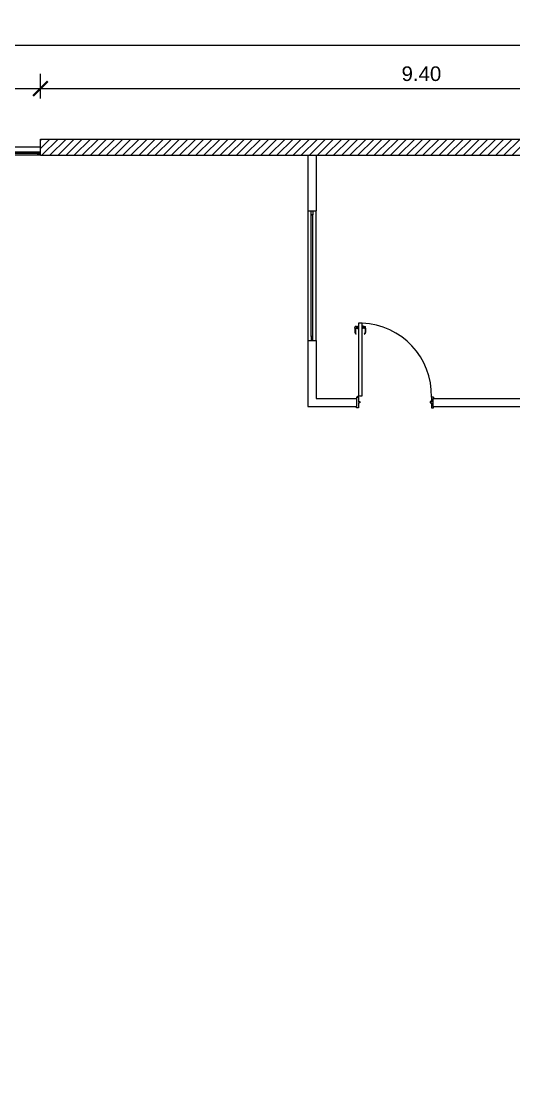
# Model space of a CAD drawing. Header units: millimetres. Extents: x 497 to 579, y 128 to 262.
# Drawn here: x 529.46 to 535.54, y 211.67 to 224.67 of the extents above; entities that cross this region are included whole.
import ezdxf

# ---------------------------------------------------------------- set-up
doc = ezdxf.new("R2010")
doc.units = ezdxf.units.MM
for name, color, linetype, lineweight in [('CARPINTERIA', 3, 'Continuous', 15), ('DURLOCK', 30, 'Continuous', 15), ('HATCH LOTE VECINO', 252, 'Continuous', 15), ('OCASA_TODAS_r08$0$CARP-BARRIDO', 8, 'Continuous', 15), ('OCASA_TODAS_r08$0$CARP-HERRAJES', 8, 'Continuous', 15), ('OCASA_TODAS_r08$0$CARP-HOJA', 7, 'Continuous', 20), ('OCASA_TODAS_r08$0$CARP-MARCO', 7, 'Continuous', 20), ('OCASA_TODAS_r08$0$CARPINTERIA', 8, 'Continuous', 15)]:
    doc.layers.add(name, color=color, linetype=linetype, lineweight=lineweight)
for name, color, linetype in [('COTAS', 151, 'Continuous'), ('MOBILIARIO', 253, 'Continuous'), ('MUROS', 7, 'Continuous')]:
    doc.layers.add(name, color=color, linetype=linetype)
doc.styles.get("Standard").update_dxf_attribs({"font": 'arial.ttf'})
doc.dimstyles.get("Standard").update_dxf_attribs({"dimtxt": 0.18, "dimasz": 0.18, "dimexe": 0.18, "dimexo": 0.0625, "dimgap": 0.09, "dimtad": 0, "dimtih": 1, "dimtoh": 1, "dimzin": 0, "dimdsep": 46, "dimtxsty": 'Standard', "dimcen": 0.09, "dimadec": 0, "dimazin": 0, "dimtfac": 1, "dimtofl": 0, "dimtmove": 0, "dimatfit": 3, "dimfxl": 1, "dimtolj": 1, "dimtzin": 0, "dimarcsym": 0})

# ---------------------------------------------------------------- blocks, each defined once
blk = doc.blocks.new('_ArchTick')
at = {"color": 0, "linetype": 'ByBlock', "const_width": 0.15}
blk.add_lwpolyline([(-0.5, -0.5), (0.5, 0.5)], dxfattribs=at)
blk = doc.blocks.new('*D20')
at = {"layer": 'COTAS', "color": 251, "lineweight": -2, "transparency": 16777216}
for p, q in [((523.69457, 223.71235), (523.69457, 224.014532)), ((529.69457, 223.71235), (529.69457, 224.014532))]:
    blk.add_line(p, q, dxfattribs=at)
at = {"layer": 'COTAS', "color": 0, "lineweight": -2, "transparency": 16777216}
blk.add_line((523.69457, 223.834532), (529.69457, 223.834532), dxfattribs=at)
at = {"layer": 'Defpoints', "color": 0, "transparency": 16777216}
for p in [(529.69457, 223.834532), (523.69457, 223.21235), (529.69457, 223.21235)]:
    blk.add_point(p, dxfattribs=at)
at = {"layer": 'COTAS', "color": 0, "lineweight": -2, "transparency": 16777216, "xscale": 0.18, "yscale": 0.18, "zscale": 0.18, "rotation": 180}
blk.add_blockref('_ArchTick', (523.69457, 223.834532), dxfattribs=at)
at = {"layer": 'COTAS', "color": 0, "lineweight": -2, "transparency": 16777216, "xscale": 0.18, "yscale": 0.18, "zscale": 0.18}
blk.add_blockref('_ArchTick', (529.69457, 223.834532), dxfattribs=at)
at = {"layer": 'COTAS', "color": 3, "transparency": 16777216, "insert": (526.69457, 224.016435), "char_height": 0.18, "attachment_point": 5}
blk.add_mtext('\\A1;6.00', dxfattribs=at)
blk = doc.blocks.new('*D21')
at = {"layer": 'COTAS', "color": 251, "lineweight": -2, "transparency": 16777216}
for p, q in [((529.69457, 223.71235), (529.69457, 224.014532)), ((539.09457, 223.46235), (539.09457, 224.014532))]:
    blk.add_line(p, q, dxfattribs=at)
at = {"layer": 'COTAS', "color": 0, "lineweight": -2, "transparency": 16777216}
blk.add_line((529.69457, 223.834532), (539.09457, 223.834532), dxfattribs=at)
at = {"layer": 'Defpoints', "color": 0, "transparency": 16777216}
for p in [(539.09457, 223.834532), (529.69457, 223.21235), (539.09457, 222.96235)]:
    blk.add_point(p, dxfattribs=at)
at = {"layer": 'COTAS', "color": 0, "lineweight": -2, "transparency": 16777216, "xscale": 0.18, "yscale": 0.18, "zscale": 0.18, "rotation": 180}
blk.add_blockref('_ArchTick', (529.69457, 223.834532), dxfattribs=at)
at = {"layer": 'COTAS', "color": 0, "lineweight": -2, "transparency": 16777216, "xscale": 0.18, "yscale": 0.18, "zscale": 0.18}
blk.add_blockref('_ArchTick', (539.09457, 223.834532), dxfattribs=at)
at = {"layer": 'COTAS', "color": 3, "transparency": 16777216, "insert": (534.39457, 224.016435), "char_height": 0.18, "attachment_point": 5}
blk.add_mtext('\\A1;9.40', dxfattribs=at)
blk = doc.blocks.new('*D22')
at = {"layer": 'COTAS', "color": 251, "lineweight": -2, "transparency": 16777216}
for p, q in [((514.29457, 223.71235), (514.29457, 224.546622)), ((539.29457, 223.71235), (539.29457, 224.546622))]:
    blk.add_line(p, q, dxfattribs=at)
at = {"layer": 'COTAS', "color": 0, "lineweight": -2, "transparency": 16777216}
blk.add_line((539.29457, 224.366622), (514.29457, 224.366622), dxfattribs=at)
at = {"layer": 'Defpoints', "color": 0, "transparency": 16777216}
for p in [(514.29457, 224.366622), (514.29457, 223.21235), (539.29457, 223.21235)]:
    blk.add_point(p, dxfattribs=at)
at = {"layer": 'COTAS', "color": 0, "lineweight": -2, "transparency": 16777216, "xscale": 0.18, "yscale": 0.18, "zscale": 0.18, "rotation": 180}
blk.add_blockref('_ArchTick', (514.29457, 224.366622), dxfattribs=at)
at = {"layer": 'COTAS', "color": 0, "lineweight": -2, "transparency": 16777216, "xscale": 0.18, "yscale": 0.18, "zscale": 0.18}
blk.add_blockref('_ArchTick', (539.29457, 224.366622), dxfattribs=at)
at = {"layer": 'COTAS', "color": 3, "transparency": 16777216, "insert": (526.79457, 224.548525), "char_height": 0.18, "attachment_point": 5}
blk.add_mtext('\\A1;25.00', dxfattribs=at)
blk = doc.blocks.new('v5_6.00')
at = {"layer": 'CARPINTERIA', "color": 252}
for points in [[(0, 0.1), (-6, 0.1)], [(0, 0), (-6, 0)]]:
    blk.add_lwpolyline(points, dxfattribs=at)
at = {"layer": 'CARPINTERIA', "color": 252, "elevation": 0.000008}
for points in [[(0, 0.039997), (-6, 0.039997)], [(0, 0.019997), (-6, 0.019997)], [(-5.96, 0.032997), (-0.04, 0.032997)], [(-5.96, 0.026997), (-0.04, 0.026997)]]:
    blk.add_lwpolyline(points, dxfattribs=at)
at = {"layer": 'CARPINTERIA'}
for points in [[(-5.96, 0.019997), (-6, 0.019997), (-6, 0.039997), (-5.96, 0.039997)], [(-0.04, 0.019997), (0, 0.019997), (0, 0.039997), (-0.04, 0.039997)]]:
    blk.add_lwpolyline(points, close=True, dxfattribs=at)
blk = doc.blocks.new("OCASA_TODAS_r08$0$P1 13 - P1'' 13")
at = {"layer": 'OCASA_TODAS_r08$0$CARP-BARRIDO'}
blk.add_arc((-21.161196, -13.401783, -0.000123), 0.885209, 178.329117, 268.111658, dxfattribs=at)
at = {"layer": 'OCASA_TODAS_r08$0$CARP-HERRAJES', "extrusion": (1.67932e-05, 6.2673e-05, 1)}
for p, q in [((-21.233598, -14.227942, 0.000046), (-21.233598, -14.174994, 0.000043)), ((-21.233598, -14.227942, 0.000046), (-21.232639, -14.24534, 0.000047)), ((-21.216127, -14.245806, 0.000047), (-21.230823, -14.246625, 0.000047)), ((-21.215792, -14.228316, 0.000046), (-21.20372, -14.227409, 0.000045)), ((-21.215792, -14.245806, 0.000047), (-21.215792, -14.228316, 0.000046)), ((-21.215792, -14.245806, 0.000047), (-21.20372, -14.246713, 0.000047)), ((-21.20372, -14.248837, 0.000047), (-21.20372, -14.225285, 0.000045)), ((-21.202318, -14.223883, 0.000045), (-21.190365, -14.223883, 0.000045)), ((-21.202318, -14.250239, 0.000047), (-21.190365, -14.250239, 0.000047)), ((-21.190365, -14.250239, 0.000047), (-21.190365, -14.223883, 0.000045)), ((-21.133908, -14.223883, 0.000044), (-21.14586, -14.223883, 0.000044)), ((-21.14586, -14.250239, 0.000046), (-21.14586, -14.223883, 0.000044)), ((-21.133908, -14.250239, 0.000046), (-21.14586, -14.250239, 0.000046)), ((-21.132506, -14.248837, 0.000046), (-21.132506, -14.225285, 0.000044)), ((-21.120434, -14.228316, 0.000044), (-21.132506, -14.227409, 0.000044)), ((-21.120434, -14.245806, 0.000045), (-21.132506, -14.246713, 0.000045)), ((-21.120434, -14.245806, 0.000045), (-21.120434, -14.228316, 0.000044)), ((-21.120098, -14.245806, 0.000045), (-21.105403, -14.246625, 0.000045)), ((-21.102628, -14.227942, 0.000044), (-21.103587, -14.24534, 0.000045)), ((-21.102628, -14.227942, 0.000044), (-21.102628, -14.174994, 0.00004))]:
    blk.add_line(p, q, dxfattribs=at)
at = {"layer": 'OCASA_TODAS_r08$0$CARP-HERRAJES', "extrusion": (1.67932e-05, 6.2673e-05, 1), "elevation": -0.001202}
for points in [[(-21.227874, -14.217264), (-21.227874, -14.174994)], [(-21.108351, -14.217264), (-21.108351, -14.174994)]]:
    blk.add_lwpolyline(points, dxfattribs=at)
at = {"layer": 'OCASA_TODAS_r08$0$CARP-HERRAJES', "extrusion": (1.67932e-05, 6.2673e-05, 1)}
for centre, radius, start, end in [((-21.202348, -14.175949, -0.001202), 0.031264, 137.389588, 178.250158), ((-21.20228, -14.175992, -0.001202), 0.02562, 137.415505, 177.482987), ((-21.22313, -14.156588, -0.001202), 0.002867, 313.848385, 140.982624), ((-21.113095, -14.156588, -0.001202), 0.002867, 39.01735, 226.151589), ((-21.133945, -14.175992, -0.001202), 0.02562, 2.516987, 42.584469), ((-21.133877, -14.175949, -0.001202), 0.031264, 1.749816, 42.610387), ((-21.231238, -14.245286, -0.001202), 0.001402, 182.185883, 287.237894), ((-21.21665, -14.217103, -0.001202), 0.011225, 180.822772, 272.671199), ((-21.202318, -14.225285, -0.001202), 0.001402, 89.999987, 179.999987), ((-21.202318, -14.248837, -0.001202), 0.001402, 179.999987, 269.999987), ((-21.133908, -14.225285, -0.001202), 0.001402, 359.999987, 89.999987), ((-21.133908, -14.248837, -0.001202), 0.001402, 269.999987, 359.999987), ((-21.119575, -14.217103, -0.001202), 0.011225, 267.328776, 359.177203), ((-21.104987, -14.245286, -0.001202), 0.001402, 252.76208, 357.814091)]:
    blk.add_arc(centre, radius, start, end, dxfattribs=at)
at = {"layer": 'OCASA_TODAS_r08$0$CARP-HOJA', "extrusion": (1.67932e-05, 6.2673e-05, 1), "elevation": -0.001202}
blk.add_lwpolyline([(-21.190365, -13.390868), (-21.190365, -14.286511), (-21.14586, -14.286511), (-21.14586, -13.390868)], close=True, dxfattribs=at)
at = {"layer": 'OCASA_TODAS_r08$0$CARP-MARCO'}
for p, q in [((-22.046029, -13.242771, -0.000008), (-22.071029, -13.242771, -0.000008)), ((-22.071029, -13.242771, -0.000008), (-22.071029, -13.257771, -0.000008)), ((-22.071029, -13.242771, -0.000008), (-22.071029, -13.259371, -0.000008)), ((-22.047629, -13.244371, -0.000008), (-22.069429, -13.244371, -0.000008)), ((-22.069429, -13.244371, -0.000008), (-22.069429, -13.257771, -0.000008)), ((-22.069429, -13.244371, -0.000008), (-22.069429, -13.259371, -0.000008)), ((-22.047629, -13.307571, -0.000008), (-22.047629, -13.244371, -0.000008)), ((-22.046029, -13.305971, -0.000008), (-22.046029, -13.242771, -0.000008)), ((-21.146029, -13.305971, -0.000008), (-21.146029, -13.242771, -0.000008)), ((-21.146029, -13.242771, -0.000008), (-21.121029, -13.242771, -0.000008)), ((-21.144429, -13.307571, -0.000008), (-21.144429, -13.244371, -0.000008)), ((-21.144429, -13.244371, -0.000008), (-21.122629, -13.244371, -0.000008)), ((-21.122629, -13.244371, -0.000008), (-21.122629, -13.257771, -0.000008)), ((-21.122629, -13.244371, -0.000008), (-21.122629, -13.259371, -0.000008)), ((-21.121029, -13.242771, -0.000008), (-21.121029, -13.257771, -0.000008)), ((-21.121029, -13.242771, -0.000008), (-21.121029, -13.259371, -0.000008)), ((-22.069429, -13.259371, -0.000008), (-22.071029, -13.259371, -0.000008)), ((-22.071029, -13.375971, -0.000008), (-22.071029, -13.359371, -0.000008)), ((-22.069429, -13.359371, -0.000008), (-22.071029, -13.359371, -0.000008)), ((-22.071029, -13.375971, -0.000008), (-22.071029, -13.360971, -0.000008)), ((-22.071029, -13.375971, -0.000008), (-22.046029, -13.375971, -0.000008)), ((-22.069429, -13.374371, -0.000008), (-22.069429, -13.359371, -0.000008)), ((-22.069429, -13.374371, -0.000008), (-22.069429, -13.360971, -0.000008)), ((-22.069429, -13.374371, -0.000008), (-22.047629, -13.374371, -0.000008)), ((-22.032629, -13.307571, -0.000008), (-22.047629, -13.307571, -0.000008)), ((-22.047629, -13.374371, -0.000008), (-22.047629, -13.319371, -0.000008)), ((-22.047629, -13.319371, -0.000008), (-22.032629, -13.319371, -0.000008)), ((-22.031029, -13.305971, -0.000008), (-22.046029, -13.305971, -0.000008)), ((-22.046029, -13.375971, -0.000008), (-22.046029, -13.320971, -0.000008)), ((-22.046029, -13.320971, -0.000008), (-22.031029, -13.320971, -0.000008)), ((-22.032629, -13.319371, -0.000008), (-22.032629, -13.307571, -0.000008)), ((-22.031029, -13.320971, -0.000008), (-22.031029, -13.305971, -0.000008)), ((-21.161029, -13.320971, -0.000008), (-21.161029, -13.305971, -0.000008)), ((-21.161029, -13.305971, -0.000008), (-21.146029, -13.305971, -0.000008)), ((-21.146029, -13.320971, -0.000008), (-21.161029, -13.320971, -0.000008)), ((-21.159429, -13.319371, -0.000008), (-21.159429, -13.307571, -0.000008)), ((-21.159429, -13.307571, -0.000008), (-21.144429, -13.307571, -0.000008)), ((-21.144429, -13.319371, -0.000008), (-21.159429, -13.319371, -0.000008)), ((-21.146029, -13.375971, -0.000008), (-21.146029, -13.320971, -0.000008)), ((-21.121029, -13.375971, -0.000008), (-21.146029, -13.375971, -0.000008)), ((-21.144429, -13.374371, -0.000008), (-21.144429, -13.319371, -0.000008)), ((-21.122629, -13.374371, -0.000008), (-21.144429, -13.374371, -0.000008)), ((-21.122629, -13.259371, -0.000008), (-21.121029, -13.259371, -0.000008)), ((-21.122629, -13.374371, -0.000008), (-21.122629, -13.359371, -0.000008)), ((-21.122629, -13.359371, -0.000008), (-21.121029, -13.359371, -0.000008)), ((-21.122629, -13.374371, -0.000008), (-21.122629, -13.360971, -0.000008)), ((-21.121029, -13.375971, -0.000008), (-21.121029, -13.359371, -0.000008)), ((-21.121029, -13.375971, -0.000008), (-21.121029, -13.360971, -0.000008))]:
    blk.add_line(p, q, dxfattribs=at)
blk.add_circle((-21.139413, -13.382781, -0.000008), 0.006, dxfattribs=at)

msp = doc.modelspace()

# ---------------------------------------------------------------- hatches: boundary and pattern name
at = {"layer": 'MOBILIARIO'}
h = msp.add_hatch(dxfattribs=at)
h.set_pattern_fill('JIS_WOOD', color=251, scale=0.1)
h.paths.add_polyline_path([(539.295, 187.092), (539.095, 187.092), (539.095, 181.342), (539.295, 181.342)])
h.paths.add_polyline_path([(539.295, 199.092), (539.095, 199.092), (539.095, 193.342), (539.295, 193.342)])
h.paths.add_polyline_path([(514.495, 199.092), (514.295, 199.092), (514.295, 193.342), (514.495, 193.342)])
h.paths.add_polyline_path([(514.495, 187.092), (514.295, 187.092), (514.295, 181.342), (514.495, 181.342)])
h.paths.add_polyline_path([(514.495, 211.092), (514.295, 211.092), (514.295, 205.342), (514.495, 205.342)])
h.paths.add_polyline_path([(539.295, 211.092), (539.095, 211.092), (539.095, 205.342), (539.295, 205.342)])
h.paths.add_polyline_path([(539.295, 222.962), (539.095, 222.962), (539.095, 217.342), (539.295, 217.342)])
h.paths.add_polyline_path([(538.795, 223.212), (529.695, 223.212), (529.695, 223.012), (538.795, 223.012)])
h.paths.add_polyline_path([(521.295, 223.212), (514.795, 223.212), (514.795, 223.012), (521.295, 223.012)])
h.paths.add_polyline_path([(523.695, 223.212), (522.795, 223.212), (522.795, 223.012), (523.695, 223.012)])
h.paths.add_polyline_path([(514.495, 222.962), (514.295, 222.962), (514.295, 217.342), (514.495, 217.342)])

# ---------------------------------------------------------------- linework, layer by layer
at = {"layer": 'CARPINTERIA'}
for points in [[(533.035, 222.326), (533.055, 222.326), (533.055, 222.276), (533.035, 222.276)], [(533.035, 220.726), (533.055, 220.726), (533.055, 220.776), (533.035, 220.776)]]:
    msp.add_lwpolyline(points, close=True, dxfattribs=at)
at = {"layer": 'COTAS', "color": 4}
msp.add_line((533.035, 222.276), (533.055, 222.276), dxfattribs=at)
at = {"layer": 'DURLOCK'}
for p, q in [((532.995, 222.326), (533.095, 222.326)), ((532.995, 220.726), (533.095, 220.726)), ((534.541, 219.912), (534.541, 220.012))]:
    msp.add_line(p, q, dxfattribs=at)
for points in [[(532.995, 223.012), (532.995, 222.326)], [(533.095, 223.012), (533.095, 222.326)], [(532.995, 220.726), (532.995, 219.912)], [(533.095, 220.726), (533.095, 220.012)], [(532.995, 219.912), (533.595, 219.912)], [(533.095, 220.012), (533.595, 220.012)], [(533.595, 220.012), (533.595, 219.912)], [(534.541, 220.012), (536.018, 220.012)], [(534.541, 219.912), (536.018, 219.912)]]:
    msp.add_lwpolyline(points, dxfattribs=at)
at = {"layer": 'HATCH LOTE VECINO', "color": 251}
for p, q in [((532.995, 222.326), (532.995, 220.726)), ((533.035, 220.776), (533.035, 222.276)), ((533.055, 220.776), (533.055, 222.276)), ((533.095, 220.726), (533.095, 222.326))]:
    msp.add_line(p, q, dxfattribs=at)
at = {"layer": 'MUROS'}
for points in [[(529.695, 223.012), (529.695, 223.212)], [(529.695, 223.212), (539.295, 223.212), (539.295, 217.092)], [(529.695, 223.012), (538.795, 223.012)]]:
    msp.add_lwpolyline(points, dxfattribs=at)

# ---------------------------------------------------------------- block references
at = {"layer": 'CARPINTERIA'}
msp.add_blockref('v5_6.00', (529.695, 223.012), dxfattribs=at)
at = {"layer": 'OCASA_TODAS_r08$0$CARPINTERIA', "rotation": 180}
msp.add_blockref("OCASA_TODAS_r08$0$P1 13 - P1'' 13", (512.472, 206.653, 0), dxfattribs=at)

# ---------------------------------------------------------------- dimensions: what is measured, and where the dimension line sits
at = {"layer": 'COTAS', "color": 2}
for base, p1, p2, picture, middle in [((514.295, 224.367), (539.295, 223.212), (514.295, 223.212), '*D22', (526.795, 224.549)), ((529.695, 223.835), (523.695, 223.212), (529.695, 223.212), '*D20', (526.695, 224.016)), ((539.095, 223.835), (529.695, 223.212), (539.095, 222.962), '*D21', (534.395, 224.016))]:
    dim = msp.add_linear_dim(base=base, p1=p1, p2=p2, dimstyle='Standard', override={"dimexo": 0.5, "dimtad": 2, "dimtih": 0, "dimblk1": 'ArchTick', "dimblk2": 'ArchTick', "dimsah": 1, "dimclre": 251, "dimclrt": 3}, dxfattribs=at)
    dim.commit()
    dim.dimension.update_dxf_attribs({"geometry": picture, "text_midpoint": middle})

doc.saveas('drawing.dxf')
